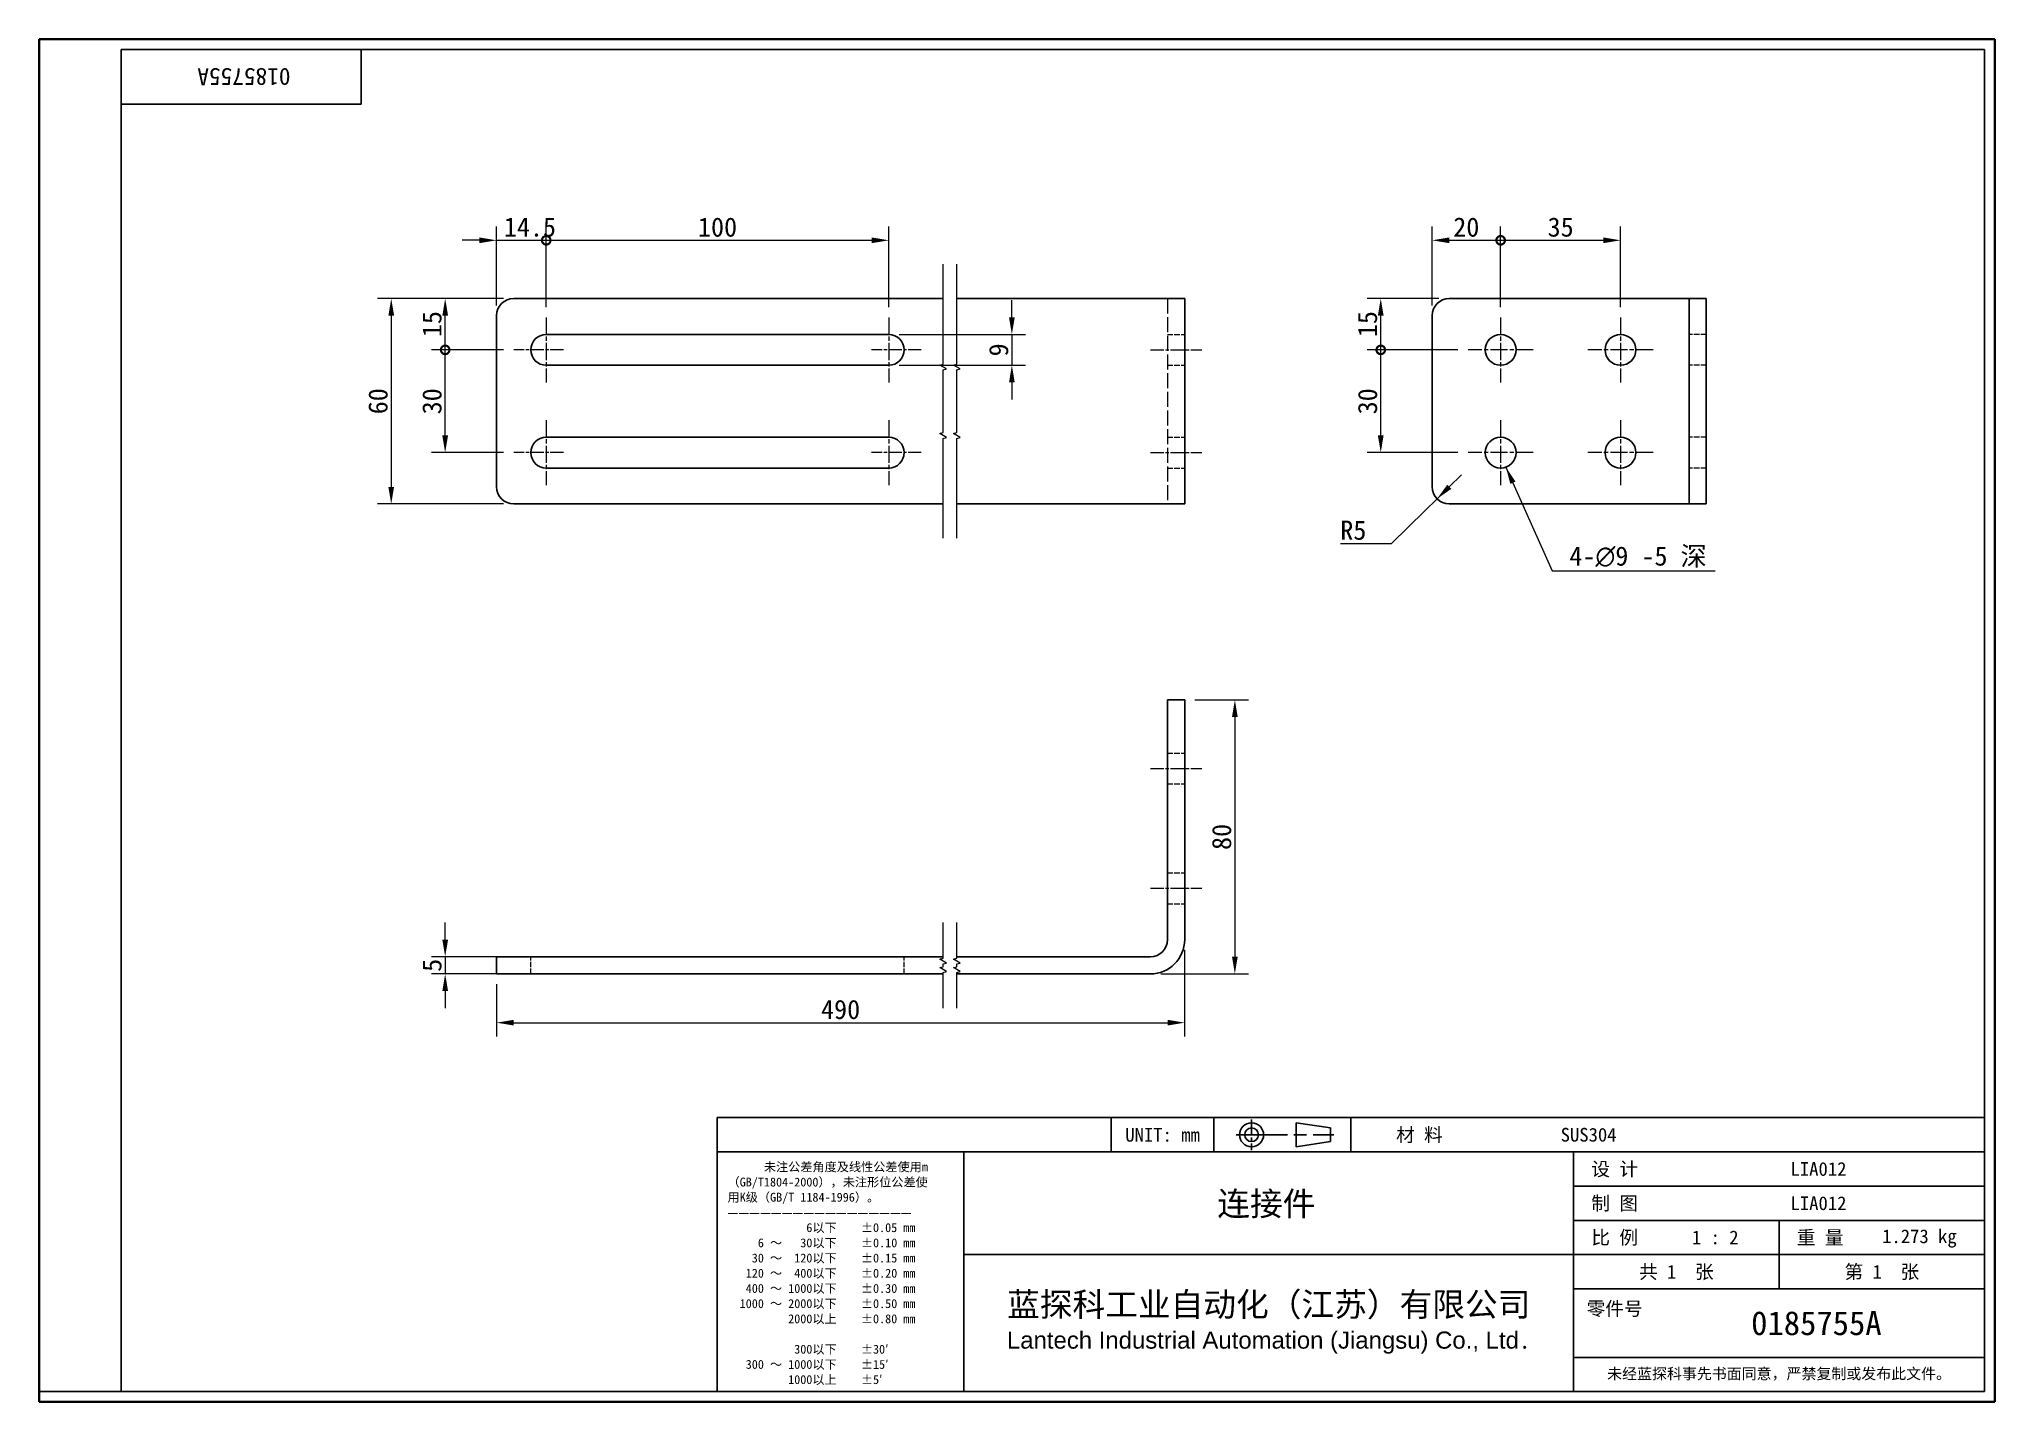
# Model space of a CAD drawing. Header units: millimetres. Extents: x 12 to 583, y 11 to 409.
import ezdxf
from ezdxf.enums import TextEntityAlignment as Align

# ---------------------------------------------------------------- set-up
doc = ezdxf.new("R2010")
doc.units = ezdxf.units.MM
doc.header["$LTSCALE"] = 2
doc.linetypes.add('CHAIN', pattern=[0.3543, 0.2362, -0.0295, 0.0591, -0.0295])
doc.linetypes.add('DASHED', pattern=[0.2067, 0.1654, -0.0413])
for name, color, linetype, lineweight in [('1', 7, 'Continuous', 18), ('可见 (ISO)', 7, 'Continuous', 25), ('图框 (ISO)', 7, 'Continuous', 35), ('标题 (ISO)', 7, 'Continuous', 25)]:
    doc.layers.add(name, color=color, linetype=linetype, lineweight=lineweight)
for name, color, linetype, lineweight, true_color in [('中心标记 (ISO)', 1, 'CHAIN', 18, 0xff0000), ('中心线 (ISO)', 1, 'CHAIN', 18, 0xff0000), ('尺寸 (ISO)', 7, 'Continuous', 18, 0x008000), ('折线 (ISO)', 7, 'Continuous', 18, 0x008000), ('符号 (ISO)', 7, 'Continuous', 18, 0x008000), ('隐藏 (ISO)', 5, 'DASHED', 18, 0x0000ff)]:
    doc.layers.add(name, color=color, linetype=linetype, lineweight=lineweight, true_color=true_color)
doc.styles.add('文本样式164', font='SimSun.ttf')
doc.styles.add('文本样式165', font='SimSun.ttf')
doc.styles.add('文本样式74', font='SimSun.ttf')
doc.styles.add('最新国标', font='simfang.ttf')
doc.styles.add('注释文本 (ISO)', font='simfang.ttf')
doc.dimstyles.new('默认 (GB)', dxfattribs={"dimscale": 2, "dimtxt": 2.8, "dimasz": 2.5, "dimexe": 2, "dimexo": 1.5, "dimgap": 0.5, "dimtad": 1, "dimtoh": 1, "dimdsep": 46, "dimtxsty": '最新国标', "dimcen": 0.09, "dimdle": 10, "dimclrd": 256, "dimclre": 256, "dimclrt": 256, "dimaunit": 1, "dimadec": 3, "dimazin": 2, "dimtfac": 0.535714, "dimtdec": 3, "dimtmove": 0, "dimatfit": 3, "dimfxl": 0, "dimtolj": 1, "dimlwd": -1, "dimlwe": -1, "dimarcsym": 0})
doc.dimstyles.new('默认 (GB)$7', dxfattribs={"dimscale": 2, "dimtxt": 2.8, "dimasz": 2.5, "dimexe": 2, "dimexo": 1.5, "dimgap": 0.5, "dimtad": 1, "dimtoh": 1, "dimdsep": 46, "dimtxsty": '最新国标', "dimcen": 0.09, "dimdle": 10, "dimclrd": 256, "dimclre": 256, "dimclrt": 256, "dimaunit": 1, "dimadec": 3, "dimazin": 2, "dimtfac": 0.535714, "dimtdec": 3, "dimtmove": 0, "dimatfit": 3, "dimfxl": 0, "dimtolj": 1, "dimlwd": -1, "dimlwe": -1, "dimarcsym": 0})

# ---------------------------------------------------------------- blocks, each defined once
blk = doc.blocks.new('图框 最新国标')
at = {"layer": '图框 (ISO)'}
for p, q in [((6, 7), (6, 204.5)), ((6, 204.5), (291.5, 204.5)), ((291.5, 204.5), (291.5, 5.5)), ((6, 7), (6, 5.5)), ((6, 7), (6, 5.5)), ((291.5, 5.5), (6, 5.5))]:
    blk.add_line(p, q, dxfattribs=at)
at = {"layer": '图框 (ISO)', "color": 7, "linetype": 'Continuous', "lineweight": 25}
for p, q in [((18, 203), (290, 203)), ((18, 7), (18, 203)), ((18, 203), (290, 203)), ((53, 203), (53, 195)), ((290, 203), (290, 7)), ((290, 203), (290, 7)), ((53, 195), (18, 195)), ((290, 7), (6, 7)), ((290, 7), (18, 7))]:
    blk.add_line(p, q, dxfattribs=at)
at = {"layer": '图框 (ISO)', "style": '文本样式74'}
blk.add_attdef('零件代号_001', (42.7, 200.25), '', height=2.5, rotation=180, dxfattribs=at)
blk = doc.blocks.new('标题栏 最新国标')
at = {"layer": '标题 (ISO)'}
for p, q in [((381.98, -183.84), (196.98, -183.84)), ((196.98, -183.84), (196.98, -223.84)), ((254.48, -183.84), (254.48, -188.84)), ((269.48, -183.84), (269.48, -188.84)), ((281.48, -188.09), (281.48, -184.59)), ((281.48, -184.59), (286.48, -185.34)), ((286.48, -185.34), (286.48, -187.34)), ((289.48, -183.84), (289.48, -188.84)), ((381.98, -223.84), (381.98, -183.84)), ((383.48, -183.84), (383.48, -225.34)), ((286.48, -187.34), (281.48, -188.09)), ((196.98, -188.84), (381.98, -188.84)), ((232.98, -188.84), (232.98, -223.84)), ((321.98, -188.84), (321.98, -223.84)), ((321.98, -193.84), (381.98, -193.84)), ((321.98, -198.84), (381.98, -198.84)), ((351.98, -198.84), (351.98, -208.84)), ((321.98, -203.84), (232.98, -203.84)), ((321.98, -203.84), (381.98, -203.84)), ((321.98, -208.84), (381.98, -208.84)), ((321.98, -218.84), (381.98, -218.84)), ((196.98, -223.84), (381.98, -223.84)), ((383.48, -225.34), (196.98, -225.34))]:
    blk.add_line(p, q, dxfattribs=at)
at = {"layer": '标题 (ISO)', "linetype": 'CHAIN', "ltscale": 5.000333}
blk.add_line((274.98, -184.09), (274.98, -188.59), dxfattribs=at)
at = {"layer": '标题 (ISO)', "linetype": 'CHAIN', "ltscale": 15.834605}
blk.add_line((272.73, -186.34), (286.98, -186.34), dxfattribs=at)
at = {"layer": '标题 (ISO)'}
for radius in [1.75, 1]:
    blk.add_circle((274.98, -186.34), radius, dxfattribs=at)
at = {"layer": '1', "style": '文本样式164'}
for s, p in [('UNIT: mm', (261.98, -186.34)), ('材 料', (299.48, -186.34)), ('设 计', (327.98, -191.34)), ('制 图', (327.98, -196.34)), ('比 例', (327.98, -201.34)), ('重 量', (357.98, -201.34)), ('共 1  张', (336.98, -206.34)), ('第 1  张', (366.98, -206.34))]:
    blk.add_text(s, height=2, dxfattribs=at).set_placement(p, align=Align.MIDDLE_CENTER)
at = {"layer": '标题 (ISO)', "style": '注释文本 (ISO)'}
for s, insert, char_height, attachment_point, line_spacing_factor in [('\\fSimSun|b0|i0;{\\H1.3000;      未注公差角度及线性公差使用m\\P}\\fSimSun|b0|i0;{\\H1.3000;（GB/T1804-2000），未注形位公差使\\P}\\fSimSun|b0|i0;{\\H1.3000;用K级（GB/T 1184-1996）。\\P}\\fSimSun|b0|i0;{\\H1.3000;—————————————————\\P}\\fSimSun|b0|i0;{\\H1.3000;             6以下    ±0.05 mm\\P}\\fSimSun|b0|i0;{\\H1.3000;     6 ～   30以下    ±0.10 mm\\P}\\fSimSun|b0|i0;{\\H1.3000;    30 ～  120以下    ±0.15 mm\\P}\\fSimSun|b0|i0;{\\H1.3000;   120 ～  400以下    ±0.20 mm\\P}\\fSimSun|b0|i0;{\\H1.3000;   400 ～ 1000以下    ±0.30 mm\\P}\\fSimSun|b0|i0;{\\H1.3000;  1000 ～ 2000以下    ±0.50 mm\\P}\\fSimSun|b0|i0;{\\H1.3000;          2000以上    ±0.80 mm\\P}\\fSimSun|b0|i0;{\\H1.3000;\\P}\\fSimSun|b0|i0;{\\H1.3000;           300以下    ±30′\\P}\\fSimSun|b0|i0;{\\H1.3000;   300 ～ 1000以下    ±15′\\P}\\fSimSun|b0|i0;{\\H1.3000;          1000以上    ±5′}', (198.48, -206.63), 1.3, 4, 1.023913), ('{\\fMicrosoft YaHei|b0|i0|c134|p34;\\H1.75x;蓝探科工业自动化（江苏）有限公司\\P\\fArial|b0|i0|c0|p34;\\H0.71429x;Lantech Industrial Automation (Jiangsu) Co., Ltd\\fFangSong|b0|i0|c134|p49;.\\H1.15195x; }', (277.48, -213.84), 2, 5, 0.978695)]:
    blk.add_mtext(s, dxfattribs=dict(at, insert=insert, char_height=char_height, attachment_point=attachment_point, line_spacing_factor=line_spacing_factor))
at = {"layer": '标题 (ISO)', "attachment_point": 5, "style": '注释文本 (ISO)'}
for s, insert, char_height in [('\\fFangSong|b0|i0;零件号', (327.98, -211.84), 2), ('\\fSimSun|b0|i0;{\\H1.6000;未经蓝探科事先书面同意，严禁复制或发布此文件。}', (351.98, -221.34), 1.6)]:
    blk.add_mtext(s, dxfattribs=dict(at, insert=insert, char_height=char_height))
at = {"layer": '标题 (ISO)'}
for tag, p, height, style in [('材料_001', (320.09, -187.33), 2, '注释文本 (ISO)'), ('设计人_001', (353.65, -192.33), 2, '注释文本 (ISO)'), ('库存编号_001', (269.97, -198.15), 3.5, '文本样式165'), ('设计人_001', (353.65, -197.33), 2, '注释文本 (ISO)'), ('视图比例_001', (339.26, -202.33), 2, '注释文本 (ISO)'), ('质量\\P3;_001', (367.02, -202.16), 2, '注释文本 (ISO)'), ('零件代号_001', (347.9, -215.59), 3.5, '文本样式165')]:
    blk.add_attdef(tag, p, '', height=height, dxfattribs=dict(at, style=style))
blk = doc.blocks.new('_DotSmall')
at = {"color": 0, "linetype": 'ByBlock', "const_width": 0.5}
blk.add_lwpolyline([(-0.0625, 0, 1), (0.0625, 0, 1)], format="xyb", close=True, dxfattribs=at)
blk = doc.blocks.new('*D5')
at = {"layer": 'Defpoints', "color": 0, "transparency": 16777216}
for p in [(160.05, 350.24), (145.55, 328.24), (160.05, 327.74)]:
    blk.add_point(p, dxfattribs=at)
at = {"layer": '尺寸 (ISO)', "color": 116, "true_color": 0x00803f, "transparency": 16777216}
for p, q in [((145.55, 331.24), (145.55, 354.24)), ((160.05, 330.74), (160.05, 354.24)), ((140.55, 350.24), (135.55, 350.24)), ((145.55, 350.24), (150.55, 350.24)), ((150.55, 350.24), (160.05, 350.24))]:
    blk.add_line(p, q, dxfattribs=at)
blk.add_solid([(140.55, 351.07), (140.55, 349.4), (145.55, 350.24)], dxfattribs=at)
at = {"layer": '尺寸 (ISO)', "color": 116, "true_color": 0x00803f, "transparency": 16777216, "xscale": 5, "yscale": 5, "zscale": 5, "rotation": 180}
blk.add_blockref('_DotSmall', (160.05, 350.24), dxfattribs=at)
at = {"layer": '尺寸 (ISO)', "transparency": 16777216, "insert": (155.3, 354.08), "char_height": 5.6, "attachment_point": 5, "style": '最新国标'}
blk.add_mtext('\\A1;14.5', dxfattribs=at)
blk = doc.blocks.new('*D7')
at = {"layer": 'Defpoints', "color": 0, "transparency": 16777216}
for p in [(260.05, 350.24), (160.05, 327.74), (260.05, 327.74)]:
    blk.add_point(p, dxfattribs=at)
at = {"layer": '尺寸 (ISO)', "color": 116, "true_color": 0x00803f, "transparency": 16777216}
for p, q in [((160.05, 330.74), (160.05, 354.24)), ((260.05, 330.74), (260.05, 354.24)), ((160.05, 350.24), (255.05, 350.24))]:
    blk.add_line(p, q, dxfattribs=at)
blk.add_solid([(255.05, 351.07), (255.05, 349.4), (260.05, 350.24)], dxfattribs=at)
at = {"layer": '尺寸 (ISO)', "color": 116, "true_color": 0x00803f, "transparency": 16777216, "xscale": 5, "yscale": 5, "zscale": 5, "rotation": 180}
blk.add_blockref('_DotSmall', (160.05, 350.24), dxfattribs=at)
at = {"layer": '尺寸 (ISO)', "transparency": 16777216, "insert": (210.07, 354.07), "char_height": 5.6, "attachment_point": 5, "style": '最新国标'}
blk.add_mtext('\\A1;100', dxfattribs=at)
blk = doc.blocks.new('*D8')
at = {"layer": 'Defpoints', "color": 0, "transparency": 16777216}
for p in [(130.55, 318.24), (150.55, 318.24), (150.55, 288.24)]:
    blk.add_point(p, dxfattribs=at)
at = {"layer": '尺寸 (ISO)', "color": 116, "true_color": 0x00803f, "transparency": 16777216}
for p, q in [((147.55, 318.24), (126.55, 318.24)), ((130.55, 293.24), (130.55, 318.24)), ((147.55, 288.24), (126.55, 288.24))]:
    blk.add_line(p, q, dxfattribs=at)
blk.add_solid([(129.72, 293.24), (131.39, 293.24), (130.55, 288.24)], dxfattribs=at)
at = {"layer": '尺寸 (ISO)', "color": 116, "true_color": 0x00803f, "transparency": 16777216, "xscale": 5, "yscale": 5, "zscale": 5, "rotation": 90}
blk.add_blockref('_DotSmall', (130.55, 318.24), dxfattribs=at)
at = {"layer": '尺寸 (ISO)', "transparency": 16777216, "insert": (126.72, 303.22), "char_height": 5.6, "attachment_point": 5, "rotation": 90, "style": '最新国标'}
blk.add_mtext('\\A1;30', dxfattribs=at)
blk = doc.blocks.new('*D9')
at = {"layer": 'Defpoints', "color": 0, "transparency": 16777216}
for p in [(130.55, 333.24), (150.55, 333.24), (150.55, 318.24)]:
    blk.add_point(p, dxfattribs=at)
at = {"layer": '尺寸 (ISO)', "color": 116, "true_color": 0x00803f, "transparency": 16777216}
for p, q in [((147.55, 333.24), (126.55, 333.24)), ((130.55, 318.24), (130.55, 328.24)), ((147.55, 318.24), (126.55, 318.24))]:
    blk.add_line(p, q, dxfattribs=at)
blk.add_solid([(129.72, 328.24), (131.39, 328.24), (130.55, 333.24)], dxfattribs=at)
at = {"layer": '尺寸 (ISO)', "color": 116, "true_color": 0x00803f, "transparency": 16777216, "xscale": 5, "yscale": 5, "zscale": 5, "rotation": 270}
blk.add_blockref('_DotSmall', (130.55, 318.24), dxfattribs=at)
at = {"layer": '尺寸 (ISO)', "transparency": 16777216, "insert": (126.72, 325.76), "char_height": 5.6, "attachment_point": 5, "rotation": 90, "style": '最新国标'}
blk.add_mtext('\\A1;15', dxfattribs=at)
blk = doc.blocks.new('*D10')
at = {"layer": 'Defpoints', "color": 0, "transparency": 16777216}
for p in [(346.45, 146), (145.55, 136), (346.45, 121.75)]:
    blk.add_point(p, dxfattribs=at)
at = {"layer": '尺寸 (ISO)', "color": 116, "true_color": 0x00803f, "transparency": 16777216}
for p, q in [((346.45, 143), (346.45, 117.75)), ((145.55, 133), (145.55, 117.75)), ((150.55, 121.75), (341.45, 121.75))]:
    blk.add_line(p, q, dxfattribs=at)
for points in [[(150.55, 122.58), (150.55, 120.92), (145.55, 121.75)], [(341.45, 122.58), (341.45, 120.92), (346.45, 121.75)]]:
    blk.add_solid(points, dxfattribs=at)
at = {"layer": '尺寸 (ISO)', "transparency": 16777216, "insert": (246, 125.58), "char_height": 5.6, "attachment_point": 5, "style": '最新国标'}
blk.add_mtext('\\A1;490', dxfattribs=at)
blk = doc.blocks.new('*D11')
at = {"layer": 'Defpoints', "color": 0, "transparency": 16777216}
for p in [(346.45, 216), (336.45, 136), (361.11, 136)]:
    blk.add_point(p, dxfattribs=at)
at = {"layer": '尺寸 (ISO)', "color": 116, "true_color": 0x00803f, "transparency": 16777216}
for p, q in [((349.45, 216), (365.11, 216)), ((361.11, 211), (361.11, 141)), ((339.45, 136), (365.11, 136))]:
    blk.add_line(p, q, dxfattribs=at)
for points in [[(360.27, 211), (361.94, 211), (361.11, 216)], [(360.27, 141), (361.94, 141), (361.11, 136)]]:
    blk.add_solid(points, dxfattribs=at)
at = {"layer": '尺寸 (ISO)', "transparency": 16777216, "insert": (357.27, 176), "char_height": 5.6, "attachment_point": 5, "rotation": 90, "style": '最新国标'}
blk.add_mtext('\\A1;80', dxfattribs=at)
blk = doc.blocks.new('*D12')
at = {"layer": 'Defpoints', "color": 0, "transparency": 16777216}
for p in [(438.7, 350.24), (418.7, 328.24), (438.7, 327.74)]:
    blk.add_point(p, dxfattribs=at)
at = {"layer": '尺寸 (ISO)', "color": 116, "true_color": 0x00803f, "transparency": 16777216}
for p, q in [((418.7, 331.24), (418.7, 354.24)), ((438.7, 330.74), (438.7, 354.24)), ((423.7, 350.24), (438.7, 350.24))]:
    blk.add_line(p, q, dxfattribs=at)
blk.add_solid([(423.7, 351.07), (423.7, 349.4), (418.7, 350.24)], dxfattribs=at)
at = {"layer": '尺寸 (ISO)', "color": 116, "true_color": 0x00803f, "transparency": 16777216, "xscale": 5, "yscale": 5, "zscale": 5}
blk.add_blockref('_DotSmall', (438.7, 350.24), dxfattribs=at)
at = {"layer": '尺寸 (ISO)', "transparency": 16777216, "insert": (428.68, 354.07), "char_height": 5.6, "attachment_point": 5, "style": '最新国标'}
blk.add_mtext('\\A1;20', dxfattribs=at)
blk = doc.blocks.new('*D13')
at = {"layer": 'Defpoints', "color": 0, "transparency": 16777216}
for p in [(473.7, 350.24), (438.7, 327.74), (473.7, 327.74)]:
    blk.add_point(p, dxfattribs=at)
at = {"layer": '尺寸 (ISO)', "color": 116, "true_color": 0x00803f, "transparency": 16777216}
for p, q in [((438.7, 330.74), (438.7, 354.24)), ((473.7, 330.74), (473.7, 354.24)), ((438.7, 350.24), (468.7, 350.24))]:
    blk.add_line(p, q, dxfattribs=at)
blk.add_solid([(468.7, 351.07), (468.7, 349.4), (473.7, 350.24)], dxfattribs=at)
at = {"layer": '尺寸 (ISO)', "color": 116, "true_color": 0x00803f, "transparency": 16777216, "xscale": 5, "yscale": 5, "zscale": 5, "rotation": 180}
blk.add_blockref('_DotSmall', (438.7, 350.24), dxfattribs=at)
at = {"layer": '尺寸 (ISO)', "transparency": 16777216, "insert": (456.22, 354.07), "char_height": 5.6, "attachment_point": 5, "style": '最新国标'}
blk.add_mtext('\\A1;35', dxfattribs=at)
blk = doc.blocks.new('*D14')
at = {"layer": 'Defpoints', "color": 0, "transparency": 16777216}
for p in [(403.7, 318.24), (429.2, 318.24), (429.2, 288.24)]:
    blk.add_point(p, dxfattribs=at)
at = {"layer": '尺寸 (ISO)', "color": 116, "true_color": 0x00803f, "transparency": 16777216}
for p, q in [((426.2, 318.24), (399.7, 318.24)), ((403.7, 293.24), (403.7, 318.24)), ((426.2, 288.24), (399.7, 288.24))]:
    blk.add_line(p, q, dxfattribs=at)
blk.add_solid([(402.86, 293.24), (404.53, 293.24), (403.7, 288.24)], dxfattribs=at)
at = {"layer": '尺寸 (ISO)', "color": 116, "true_color": 0x00803f, "transparency": 16777216, "xscale": 5, "yscale": 5, "zscale": 5, "rotation": 90}
blk.add_blockref('_DotSmall', (403.7, 318.24), dxfattribs=at)
at = {"layer": '尺寸 (ISO)', "transparency": 16777216, "insert": (399.87, 303.22), "char_height": 5.6, "attachment_point": 5, "rotation": 90, "style": '最新国标'}
blk.add_mtext('\\A1;30', dxfattribs=at)
blk = doc.blocks.new('*D15')
at = {"layer": 'Defpoints', "color": 0, "transparency": 16777216}
for p in [(403.7, 333.24), (423.7, 333.24), (429.2, 318.24)]:
    blk.add_point(p, dxfattribs=at)
at = {"layer": '尺寸 (ISO)', "color": 116, "true_color": 0x00803f, "transparency": 16777216}
for p, q in [((420.7, 333.24), (399.7, 333.24)), ((403.7, 318.24), (403.7, 328.24)), ((426.2, 318.24), (399.7, 318.24))]:
    blk.add_line(p, q, dxfattribs=at)
blk.add_solid([(402.86, 328.24), (404.53, 328.24), (403.7, 333.24)], dxfattribs=at)
at = {"layer": '尺寸 (ISO)', "color": 116, "true_color": 0x00803f, "transparency": 16777216, "xscale": 5, "yscale": 5, "zscale": 5, "rotation": 270}
blk.add_blockref('_DotSmall', (403.7, 318.24), dxfattribs=at)
at = {"layer": '尺寸 (ISO)', "transparency": 16777216, "insert": (399.87, 325.76), "char_height": 5.6, "attachment_point": 5, "rotation": 90, "style": '最新国标'}
blk.add_mtext('\\A1;15', dxfattribs=at)
blk = doc.blocks.new('*D16')
at = {"layer": 'Defpoints', "color": 0, "transparency": 16777216}
for p in [(150.55, 333.24), (114.8, 273.24), (150.55, 273.24)]:
    blk.add_point(p, dxfattribs=at)
at = {"layer": '尺寸 (ISO)', "color": 116, "true_color": 0x00803f, "transparency": 16777216}
for p, q in [((147.55, 333.24), (110.8, 333.24)), ((114.8, 328.24), (114.8, 278.24)), ((147.55, 273.24), (110.8, 273.24))]:
    blk.add_line(p, q, dxfattribs=at)
for points in [[(113.97, 328.24), (115.64, 328.24), (114.8, 333.24)], [(113.97, 278.24), (115.64, 278.24), (114.8, 273.24)]]:
    blk.add_solid(points, dxfattribs=at)
at = {"layer": '尺寸 (ISO)', "transparency": 16777216, "insert": (110.97, 303.24), "char_height": 5.6, "attachment_point": 5, "rotation": 90, "style": '最新国标'}
blk.add_mtext('\\A1;60', dxfattribs=at)
blk = doc.blocks.new('*D17')
at = {"layer": 'Defpoints', "color": 0, "transparency": 16777216}
for p in [(260.05, 322.74), (260.05, 313.74), (296, 313.74)]:
    blk.add_point(p, dxfattribs=at)
at = {"layer": '尺寸 (ISO)', "color": 116, "true_color": 0x00803f, "transparency": 16777216}
for p, q in [((296, 327.74), (296, 332.74)), ((263.05, 322.74), (300, 322.74)), ((296, 322.74), (296, 313.74)), ((263.05, 313.74), (300, 313.74)), ((296, 308.74), (296, 303.74))]:
    blk.add_line(p, q, dxfattribs=at)
for points in [[(295.17, 327.74), (296.84, 327.74), (296, 322.74)], [(295.17, 308.74), (296.84, 308.74), (296, 313.74)]]:
    blk.add_solid(points, dxfattribs=at)
at = {"layer": '尺寸 (ISO)', "transparency": 16777216, "insert": (292.17, 318.24), "char_height": 5.6, "attachment_point": 5, "rotation": 90, "style": '最新国标'}
blk.add_mtext('\\A1;9', dxfattribs=at)
blk = doc.blocks.new('*D18')
at = {"layer": 'Defpoints', "color": 0, "transparency": 16777216}
for p in [(420.13, 274.73), (423.7, 278.24)]:
    blk.add_point(p, dxfattribs=at)
at = {"layer": '尺寸 (ISO)', "color": 116, "true_color": 0x00803f, "transparency": 16777216}
for p, q in [((423.7, 278.24), (427.26, 281.74)), ((420.13, 274.73), (416.57, 271.23)), ((423.7, 278.24), (420.13, 274.73)), ((406.88, 261.71), (416.57, 271.23)), ((391.98, 261.71), (406.88, 261.71))]:
    blk.add_line(p, q, dxfattribs=at)
blk.add_solid([(423.11, 278.83), (424.28, 277.64), (420.13, 274.73)], dxfattribs=at)
at = {"layer": '尺寸 (ISO)', "transparency": 16777216, "insert": (395.69, 265.54), "char_height": 5.6, "attachment_point": 5, "style": '最新国标'}
blk.add_mtext('\\A1;R5', dxfattribs=at)
blk = doc.blocks.new('*D19')
at = {"layer": 'Defpoints', "color": 0, "transparency": 16777216}
for p in [(150.55, 141), (130.55, 136), (150.55, 136)]:
    blk.add_point(p, dxfattribs=at)
at = {"layer": '尺寸 (ISO)', "color": 116, "true_color": 0x00803f, "transparency": 16777216}
for p, q in [((130.55, 146), (130.55, 151)), ((147.55, 141), (126.55, 141)), ((130.55, 141), (130.55, 136)), ((147.55, 136), (126.55, 136)), ((130.55, 131), (130.55, 126))]:
    blk.add_line(p, q, dxfattribs=at)
for points in [[(129.72, 146), (131.39, 146), (130.55, 141)], [(129.72, 131), (131.39, 131), (130.55, 136)]]:
    blk.add_solid(points, dxfattribs=at)
at = {"layer": '尺寸 (ISO)', "transparency": 16777216, "insert": (126.72, 138.5), "char_height": 5.6, "attachment_point": 5, "rotation": 90, "style": '最新国标'}
blk.add_mtext('\\A1;5', dxfattribs=at)

msp = doc.modelspace()

# ---------------------------------------------------------------- linework, layer by layer
at = {"layer": '中心标记 (ISO)', "ltscale": 10.556371}
for p, q in [((160.0546, 327.7365), (160.0546, 308.7365)), ((260.0546, 327.7365), (260.0546, 308.7365)), ((438.698, 327.7365), (438.698, 308.7365)), ((473.698, 327.7365), (473.698, 308.7365)), ((448.198, 318.2365), (429.198, 318.2365)), ((483.198, 318.2365), (464.198, 318.2365)), ((160.0546, 297.7365), (160.0546, 278.7365)), ((260.0546, 297.7365), (260.0546, 278.7365)), ((438.698, 297.7365), (438.698, 278.7365)), ((473.698, 297.7365), (473.698, 278.7365)), ((448.198, 288.2365), (429.198, 288.2365)), ((483.198, 288.2365), (464.198, 288.2365))]:
    msp.add_line(p, q, dxfattribs=at)
at = {"layer": '中心标记 (ISO)', "ltscale": 8.056153}
for p, q in [((165.0546, 318.2365), (150.5546, 318.2365)), ((269.5546, 318.2365), (255.0546, 318.2365)), ((165.0546, 288.2365), (150.5546, 288.2365)), ((269.5546, 288.2365), (255.0546, 288.2365))]:
    msp.add_line(p, q, dxfattribs=at)
at = {"layer": '中心线 (ISO)', "ltscale": 8.333956}
for p, q in [((336.4519, 318.2365), (351.4519, 318.2365)), ((336.4519, 288.2365), (351.4519, 288.2365)), ((336.4519, 196.0021), (351.4519, 196.0021)), ((336.4519, 161.0021), (351.4519, 161.0021))]:
    msp.add_line(p, q, dxfattribs=at)
at = {"layer": '可见 (ISO)'}
for p, q in [((150.5546, 333.2365), (275.9406, 333.2365)), ((279.9406, 333.2365), (336.4519, 333.2365)), ((346.4519, 333.2365), (336.4519, 333.2365)), ((346.4519, 273.2365), (346.4519, 333.2365)), ((423.698, 333.2365), (488.698, 333.2365)), ((488.698, 333.2365), (493.698, 333.2365)), ((498.698, 333.2365), (493.698, 333.2365)), ((493.698, 328.2365), (493.698, 333.2365)), ((498.698, 333.2365), (498.698, 328.2365)), ((145.5546, 278.2365), (145.5546, 328.2365)), ((418.698, 278.2365), (418.698, 328.2365)), ((493.698, 278.2365), (493.698, 328.2365)), ((498.698, 278.2365), (498.698, 328.2365)), ((160.0546, 322.7365), (260.0546, 322.7365)), ((260.0546, 313.7365), (160.0546, 313.7365)), ((160.0546, 292.7365), (260.0546, 292.7365)), ((260.0546, 283.7365), (160.0546, 283.7365)), ((493.698, 273.2365), (493.698, 278.2365)), ((498.698, 278.2365), (498.698, 273.2365)), ((275.9406, 273.2365), (150.5546, 273.2365)), ((336.4519, 273.2365), (279.9406, 273.2365)), ((336.4519, 273.2365), (346.4519, 273.2365)), ((423.698, 273.2365), (488.698, 273.2365)), ((488.698, 273.2365), (493.698, 273.2365)), ((493.698, 273.2365), (498.698, 273.2365)), ((346.4519, 216.0021), (341.4519, 216.0021)), ((341.4519, 211.0021), (341.4519, 216.0021)), ((346.4519, 216.0021), (346.4519, 211.0021)), ((341.4519, 211.0021), (341.4519, 146.0021)), ((346.4519, 146.0021), (346.4519, 211.0021)), ((145.5546, 141.0021), (145.5546, 136.0021)), ((145.5546, 141.0021), (150.5546, 141.0021)), ((275.9406, 141.0021), (150.5546, 141.0021)), ((336.4519, 141.0021), (279.9406, 141.0021)), ((150.5546, 136.0021), (145.5546, 136.0021)), ((150.5546, 136.0021), (275.9406, 136.0021)), ((279.9406, 136.0021), (336.4519, 136.0021))]:
    msp.add_line(p, q, dxfattribs=at)
for centre in [(438.698, 318.2365), (473.698, 318.2365), (438.698, 288.2365), (473.698, 288.2365)]:
    msp.add_circle(centre, 4.5, dxfattribs=at)
for centre, radius, start, end in [((150.5546, 328.2365), 5, 90, 180), ((423.698, 328.2365), 5, 90, 180), ((160.0546, 318.2365), 4.5, 90, 270), ((260.0546, 318.2365), 4.5, 270, 90), ((160.0546, 288.2365), 4.5, 90, 270), ((260.0546, 288.2365), 4.5, 270, 90), ((150.5546, 278.2365), 5, 180, 270), ((423.698, 278.2365), 5, 180, 270), ((336.4519, 146.0021), 5, 270, 0), ((336.4519, 146.0021), 10, 270, 0)]:
    msp.add_arc(centre, radius, start, end, dxfattribs=at)
at = {"layer": '折线 (ISO)', "flags": 128}
for points in [[(275.9406, 263.2365), (275.9406, 292.3912), (276.9406, 292.6592), (274.9406, 293.8139), (275.9406, 294.0818), (275.9406, 312.3912), (276.9406, 312.6592), (274.9406, 313.8139), (275.9406, 314.0818), (275.9406, 343.2365)], [(279.9406, 263.2365), (279.9406, 292.3912), (280.9406, 292.6592), (278.9406, 293.8139), (279.9406, 294.0818), (279.9406, 312.3912), (280.9406, 312.6592), (278.9406, 313.8139), (279.9406, 314.0818), (279.9406, 343.2365)], [(275.9406, 126.0021), (275.9406, 136.4068), (276.9406, 136.6748), (274.9406, 137.8295), (275.9406, 138.0974), (275.9406, 138.9068), (276.9406, 139.1748), (274.9406, 140.3295), (275.9406, 140.5974), (275.9406, 151.0021)], [(279.9406, 126.0021), (279.9406, 136.4068), (280.9406, 136.6748), (278.9406, 137.8295), (279.9406, 138.0974), (279.9406, 138.9068), (280.9406, 139.1748), (278.9406, 140.3295), (279.9406, 140.5974), (279.9406, 151.0021)]]:
    msp.add_lwpolyline(points, dxfattribs=at)
at = {"layer": '隐藏 (ISO)', "ltscale": 13.194353}
msp.add_line((341.4519, 333.2365), (341.4519, 273.2365), dxfattribs=at)
at = {"layer": '隐藏 (ISO)', "ltscale": 4.761642}
for p, q in [((341.4519, 322.7365), (346.4519, 322.7365)), ((498.698, 322.7365), (493.698, 322.7365)), ((341.4519, 313.7365), (346.4519, 313.7365)), ((498.698, 313.7365), (493.698, 313.7365)), ((341.4519, 292.7365), (346.4519, 292.7365)), ((498.698, 292.7365), (493.698, 292.7365)), ((341.4519, 283.7365), (346.4519, 283.7365)), ((498.698, 283.7365), (493.698, 283.7365)), ((341.4519, 200.5021), (346.4519, 200.5021)), ((341.4519, 191.5021), (346.4519, 191.5021)), ((341.4519, 165.5021), (346.4519, 165.5021)), ((341.4519, 156.5021), (346.4519, 156.5021)), ((155.5546, 136.0021), (155.5546, 141.0021)), ((264.5546, 136.0021), (264.5546, 141.0021))]:
    msp.add_line(p, q, dxfattribs=at)

# ---------------------------------------------------------------- block references
at = {"xscale": 2, "yscale": 2, "zscale": 2}
msp.add_blockref('图框 最新国标', (0, 0), dxfattribs=at).add_auto_attribs({'零件代号_001': '0185755A'})
ref = msp.add_blockref('标题栏 最新国标', (-183.9651, 461.6886), dxfattribs=dict(xscale=2, yscale=2, zscale=2))
ref.add_attrib('零件代号_001', '0185755A', (511.8408, 30.5), dxfattribs={"layer": '标题 (ISO)', "height": 7, "style": '文本样式165'})
ref.add_attrib('库存编号_001', '连接件', (355.9832, 65.3827), dxfattribs={"layer": '标题 (ISO)', "height": 7, "style": '文本样式165'})
ref.add_attrib('质量\\P3;_001', '1.273 kg', (550.08, 57.3657), dxfattribs={"layer": '标题 (ISO)', "height": 4, "style": '注释文本 (ISO)'})
ref.add_attrib('视图比例_001', '1 : 2', (494.56, 57.0343), dxfattribs={"layer": '标题 (ISO)', "height": 4, "style": '注释文本 (ISO)'})
ref.add_attrib('设计人_001', 'LIA012', (523.3371, 77.0229), dxfattribs={"layer": '标题 (ISO)', "height": 4, "style": '注释文本 (ISO)'})
ref.add_attrib('设计人_001', 'LIA012', (523.3371, 67.0229), dxfattribs={"layer": '标题 (ISO)', "height": 4, "style": '注释文本 (ISO)'})
ref.add_attrib('材料_001', 'SUS304', (456.2229, 87.0229), dxfattribs={"layer": '标题 (ISO)', "height": 4, "style": '注释文本 (ISO)'})

# ---------------------------------------------------------------- texts
at = {"layer": '符号 (ISO)', "insert": (458.7627, 254.6583), "char_height": 5.6, "width": 44.442011, "attachment_point": 7, "line_spacing_factor": 0.49, "style": '最新国标'}
msp.add_mtext('4-\\fAIGDT|b0|i0;{\\H5.6000;n}\\fFangSong|b0|i0;{\\H5.6000;9 -5 深}', dxfattribs=at)

# ---------------------------------------------------------------- dimensions: what is measured, and where the dimension line sits
at = {"layer": '尺寸 (ISO)', "color": 116, "true_color": 0x00803f}
for base, p1, p2, angle, override, picture, middle in [((160.0546, 350.2365), (145.5546, 328.2365), (160.0546, 327.7365), 180, {"dimgap": 0.5, "dimtoh": 0, "dimdec": 2, "dimblk2": 'DotSmall', "dimsah": 1, "dimdle": 0, "dimtol": 0, "dimlim": 0, "dimtp": 0, "dimtm": 0, "dimtdec": 3, "dimtofl": 0}, '*D5', (155.3046, 350.2365)), ((260.0546, 350.2365), (160.0546, 327.7365), (260.0546, 327.7365), 180, {"dimgap": 0.5, "dimtoh": 0, "dimdec": 2, "dimblk1": 'DotSmall', "dimsah": 1, "dimdle": 0, "dimtol": 0, "dimlim": 0, "dimtp": 0, "dimtm": 0, "dimtdec": 3, "dimtofl": 0, "dimatfit": 1}, '*D7', (210.0746, 350.2365)), ((438.698, 350.2365), (418.698, 328.2365), (438.698, 327.7365), 180, {"dimgap": 0.5, "dimtoh": 0, "dimdec": 2, "dimblk2": 'DotSmall', "dimsah": 1, "dimdle": 0, "dimtol": 0, "dimlim": 0, "dimtp": 0, "dimtm": 0, "dimtdec": 3, "dimtofl": 0, "dimatfit": 1}, '*D12', (428.678, 350.2365)), ((473.698, 350.2365), (438.698, 327.7365), (473.698, 327.7365), 180, {"dimgap": 0.5, "dimtoh": 0, "dimdec": 2, "dimblk1": 'DotSmall', "dimsah": 1, "dimdle": 0, "dimtol": 0, "dimlim": 0, "dimtp": 0, "dimtm": 0, "dimtdec": 3, "dimtofl": 0, "dimatfit": 1}, '*D13', (456.218, 350.2365)), ((114.8024, 273.2365), (150.5546, 333.2365), (150.5546, 273.2365), 270, {"dimgap": 0.5, "dimtoh": 0, "dimdec": 2, "dimtol": 0, "dimlim": 0, "dimtp": 0, "dimtm": 0, "dimtdec": 3, "dimtofl": 0, "dimatfit": 1}, '*D16', (114.8024, 303.2365)), ((130.5546, 333.2365), (150.5546, 318.2365), (150.5546, 333.2365), 90, {"dimgap": 0.5, "dimtoh": 0, "dimdec": 2, "dimblk1": 'DotSmall', "dimsah": 1, "dimdle": 0, "dimtol": 0, "dimlim": 0, "dimtp": 0, "dimtm": 0, "dimtdec": 3, "dimtofl": 0, "dimatfit": 1}, '*D9', (130.5546, 325.7565)), ((296.0043, 313.7365), (260.0546, 322.7365), (260.0546, 313.7365), 270, {"dimgap": 0.5, "dimtoh": 0, "dimdec": 2, "dimtol": 0, "dimlim": 0, "dimtp": 0, "dimtm": 0, "dimtdec": 3, "dimtofl": 1, "dimatfit": 1}, '*D17', (296.0043, 318.2365)), ((403.698, 333.2365), (429.198, 318.2365), (423.698, 333.2365), 90, {"dimgap": 0.5, "dimtoh": 0, "dimdec": 2, "dimblk1": 'DotSmall', "dimsah": 1, "dimdle": 0, "dimtol": 0, "dimlim": 0, "dimtp": 0, "dimtm": 0, "dimtdec": 3, "dimtofl": 0, "dimatfit": 1}, '*D15', (403.698, 325.7565)), ((130.5546, 318.2365), (150.5546, 288.2365), (150.5546, 318.2365), 90, {"dimgap": 0.5, "dimtoh": 0, "dimdec": 2, "dimblk2": 'DotSmall', "dimsah": 1, "dimdle": 0, "dimtol": 0, "dimlim": 0, "dimtp": 0, "dimtm": 0, "dimtdec": 3, "dimtofl": 0, "dimatfit": 1}, '*D8', (130.5546, 303.2165)), ((403.698, 318.2365), (429.198, 288.2365), (429.198, 318.2365), 90, {"dimgap": 0.5, "dimtoh": 0, "dimdec": 2, "dimblk2": 'DotSmall', "dimsah": 1, "dimdle": 0, "dimtol": 0, "dimlim": 0, "dimtp": 0, "dimtm": 0, "dimtdec": 3, "dimtofl": 0, "dimatfit": 1}, '*D14', (403.698, 303.2165)), ((361.1068, 136.0021), (346.4519, 216.0021), (336.4519, 136.0021), 270, {"dimgap": 0.5, "dimtoh": 0, "dimdec": 2, "dimtol": 0, "dimlim": 0, "dimtp": 0, "dimtm": 0, "dimtdec": 3, "dimtofl": 0, "dimatfit": 1}, '*D11', (361.1068, 176.0021)), ((130.5546, 136.0021), (150.5546, 141.0021), (150.5546, 136.0021), 90, {"dimgap": 0.5, "dimtoh": 0, "dimdec": 2, "dimtol": 0, "dimlim": 0, "dimtp": 0, "dimtm": 0, "dimtdec": 3, "dimtofl": 1, "dimatfit": 1}, '*D19', (130.5546, 138.5021))]:
    dim = msp.add_linear_dim(base=base, p1=p1, p2=p2, angle=angle, dimstyle='默认 (GB)', override=override, dxfattribs=at)
    dim.commit()
    dim.dimension.update_dxf_attribs({"geometry": picture, "text_midpoint": middle, "dimtype": 160})
dim = msp.add_radius_dim(center=(423.698, 278.2365), mpoint=(420.1318, 274.7319), dimstyle='默认 (GB)', override={"dimgap": 0.5, "dimtih": 1, "dimdec": 2, "dimlfac": 1, "dimcen": 0, "dimtol": 0, "dimlim": 0, "dimtp": 0, "dimtm": 0, "dimtdec": 3}, dxfattribs=at)
dim.commit()
dim.dimension.update_dxf_attribs({"geometry": '*D18', "text_midpoint": (395.6893, 261.7098), "dimtype": 164})
dim = msp.add_linear_dim(base=(346.4519, 121.7515), p1=(145.5546, 136.0021), p2=(346.4519, 146.0021), angle=180, text='490', dimstyle='默认 (GB)', override={"dimgap": 0.5, "dimtoh": 0, "dimdec": 2, "dimlfac": 2.439058, "dimtol": 0, "dimlim": 0, "dimtp": 0, "dimtm": 0, "dimtdec": 3, "dimtofl": 0, "dimatfit": 1}, dxfattribs=at)
dim.commit()
dim.dimension.update_dxf_attribs({"geometry": '*D10', "text_midpoint": (246.0032, 121.7515), "dimtype": 160})

# ---------------------------------------------------------------- leaders
at = {"layer": '符号 (ISO)', "annotation_type": 0, "has_hookline": 1, "hookline_direction": 0, "text_width": 42.5459}
msp.add_leader([(440.2363, 284.0076), (453.7627, 253.725), (458.7627, 253.725)], dimstyle='默认 (GB)$7', override={"dimgap": 0, "dimtad": 1}, dxfattribs=at)

doc.saveas('drawing.dxf')
